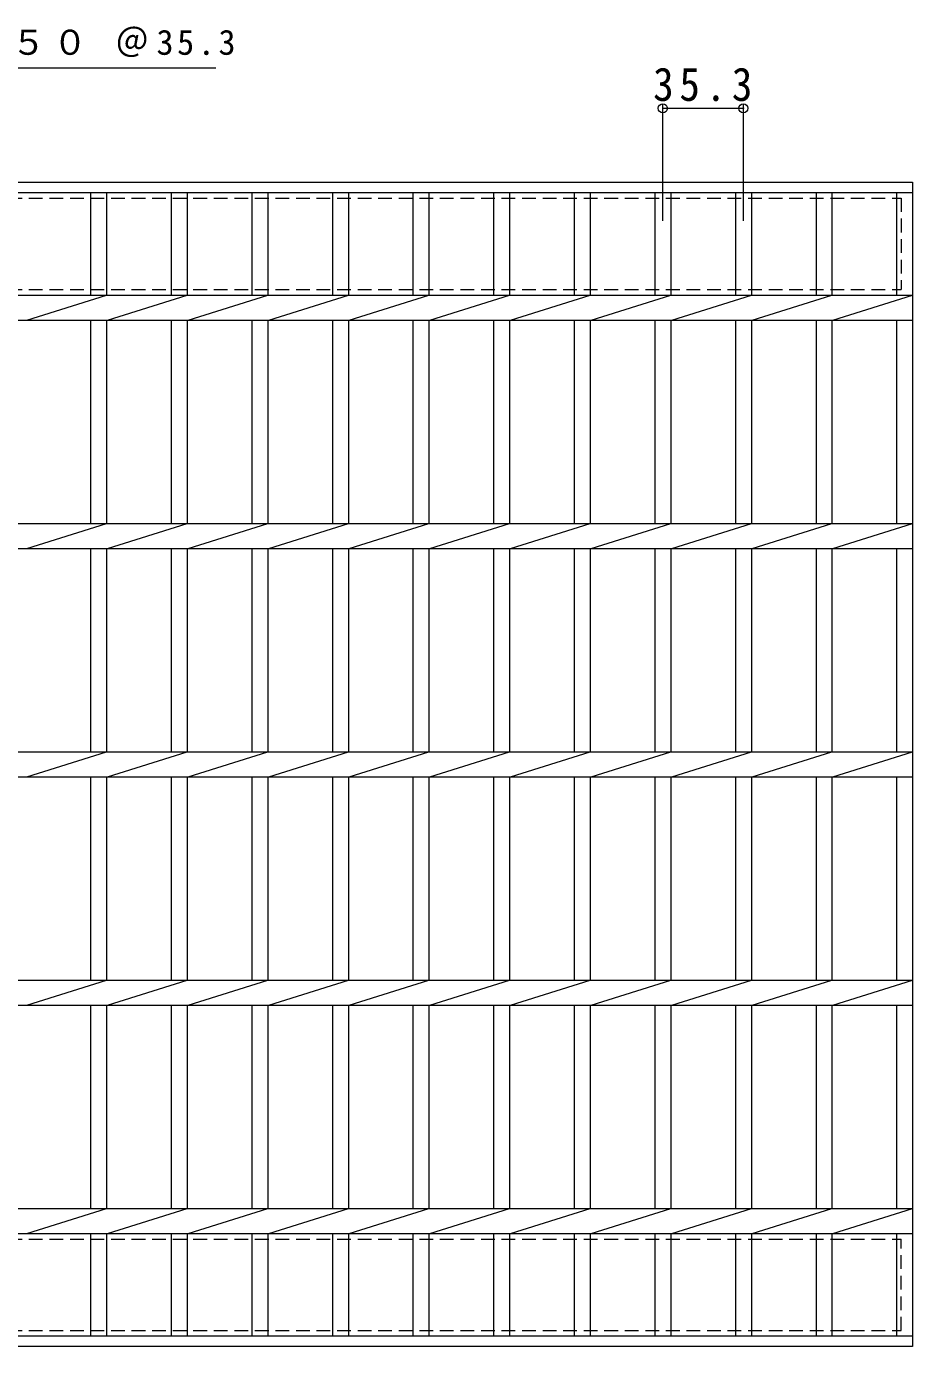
# Model space of a CAD drawing. Units: millimetres, scale not verified. Extents: x -797 to 809, y -686 to 615.
# Drawn here: x -188 to 200, y -48 to 530 of the extents above; entities that cross this region are included whole.
import ezdxf

# ---------------------------------------------------------------- set-up
doc = ezdxf.new("R2010")
doc.units = ezdxf.units.MM
doc.header["$LTSCALE"] = 5
doc.header["$PDMODE"] = 32
doc.header["$PDSIZE"] = 4
doc.linetypes.add('DASHED1', pattern=[1.8, 1.2, -0.6])
for name, color, linetype, lineweight in [('B-1', 2, 'Continuous', 9), ('B-2', 3, 'Continuous', 9), ('B-4', 7, 'Continuous', 9)]:
    doc.layers.add(name, color=color, linetype=linetype, lineweight=lineweight)
doc.styles.add('ＭＳ ゴシック', font='')
doc.styles.get('ＭＳ ゴシック').set_extended_font_data('MS Gothic')

msp = doc.modelspace()

# ---------------------------------------------------------------- linework, layer by layer
at = {"layer": 'B-1', "linetype": 'DASHED1'}
for p, q in [((-789.595, 414.554), (195.405, 414.554)), ((-789.595, -1.446), (195.405, -1.446))]:
    msp.add_line(p, q, dxfattribs=at)
for points in [[(-789.595, 454.554), (195.405, 454.554), (195.405, 414.554)], [(-789.595, -41.446), (195.405, -41.446), (195.405, -1.446)]]:
    msp.add_lwpolyline(points, dxfattribs=at)
at = {"layer": 'B-2'}
for p, q in [((-794.595, 461.554), (200.405, 461.554)), ((-794.595, 457.054), (200.405, 457.054)), ((-159.593, 457.054), (-159.593, 412.055)), ((-152.594, 457.054), (-152.594, 412.055)), ((-124.293, 457.054), (-124.293, 412.055)), ((-117.293, 457.054), (-117.293, 412.055)), ((-88.993, 457.054), (-88.993, 412.055)), ((-81.993, 457.054), (-81.993, 412.055)), ((-53.693, 457.054), (-53.693, 412.055)), ((-46.693, 457.054), (-46.693, 412.055)), ((-18.393, 457.054), (-18.393, 412.055)), ((-11.393, 457.054), (-11.393, 412.055)), ((16.907, 457.054), (16.907, 412.055)), ((23.907, 457.054), (23.907, 412.055)), ((52.207, 457.054), (52.207, 412.055)), ((59.207, 457.054), (59.207, 412.055)), ((87.507, 457.054), (87.507, 412.055)), ((94.507, 457.054), (94.507, 412.055)), ((122.808, 457.054), (122.808, 412.055)), ((129.808, 457.054), (129.808, 412.055)), ((158.108, 457.054), (158.108, 412.055)), ((165.108, 457.054), (165.108, 412.055)), ((193.404, 457.054), (193.404, 412.055)), ((193.408, 457.054), (193.408, 412.055)), ((200.405, 461.554), (200.405, -48.446)), ((200.408, 457.054), (200.408, 412.055)), ((-794.595, 412.055), (200.405, 412.055)), ((-187.493, 401.055), (-152.594, 412.055)), ((-152.193, 401.055), (-117.293, 412.055)), ((-116.893, 401.055), (-81.993, 412.055)), ((-81.593, 401.055), (-46.693, 412.055)), ((-46.293, 401.055), (-11.393, 412.055)), ((-10.993, 401.055), (23.907, 412.055)), ((24.307, 401.055), (59.207, 412.055)), ((59.608, 401.055), (94.507, 412.055)), ((94.908, 401.055), (129.808, 412.055)), ((130.208, 401.055), (165.108, 412.055)), ((165.508, 401.055), (200.408, 412.055)), ((-794.595, 401.055), (200.405, 401.055)), ((-159.593, 401.055), (-159.593, 312.054)), ((-152.594, 401.055), (-152.594, 312.054)), ((-124.293, 401.055), (-124.293, 312.054)), ((-117.293, 401.055), (-117.293, 312.054)), ((-88.993, 401.055), (-88.993, 312.054)), ((-81.993, 401.055), (-81.993, 312.054)), ((-53.693, 401.055), (-53.693, 312.054)), ((-46.693, 401.055), (-46.693, 312.054)), ((-18.393, 401.055), (-18.393, 312.054)), ((-11.393, 401.055), (-11.393, 312.054)), ((16.907, 401.055), (16.907, 312.054)), ((23.907, 401.055), (23.907, 312.054)), ((52.207, 401.055), (52.207, 312.054)), ((59.207, 401.055), (59.207, 312.054)), ((87.507, 401.055), (87.507, 312.054)), ((94.507, 401.055), (94.507, 312.054)), ((122.808, 401.055), (122.808, 312.054)), ((129.808, 401.055), (129.808, 312.054)), ((158.108, 401.055), (158.108, 312.054)), ((165.108, 401.055), (165.108, 312.054)), ((193.404, 401.055), (193.404, 312.054)), ((193.408, 401.055), (193.408, 312.054)), ((200.408, 401.055), (200.408, 312.054)), ((-794.595, 312.054), (200.405, 312.054)), ((-187.493, 301.055), (-152.594, 312.054)), ((-152.193, 301.055), (-117.293, 312.054)), ((-116.893, 301.055), (-81.993, 312.054)), ((-81.593, 301.055), (-46.693, 312.054)), ((-46.293, 301.055), (-11.393, 312.054)), ((-10.993, 301.055), (23.907, 312.054)), ((24.307, 301.055), (59.207, 312.054)), ((59.608, 301.055), (94.507, 312.054)), ((94.908, 301.055), (129.808, 312.054)), ((130.208, 301.055), (165.108, 312.054)), ((165.508, 301.055), (200.408, 312.054)), ((-794.595, 301.054), (200.405, 301.054)), ((-159.593, 301.054), (-159.593, 212.054)), ((-152.594, 301.054), (-152.594, 212.054)), ((-124.293, 301.054), (-124.293, 212.054)), ((-117.293, 301.054), (-117.293, 212.054)), ((-88.993, 301.054), (-88.993, 212.054)), ((-81.993, 301.054), (-81.993, 212.054)), ((-53.693, 301.054), (-53.693, 212.054)), ((-46.693, 301.054), (-46.693, 212.054)), ((-18.393, 301.054), (-18.393, 212.054)), ((-11.393, 301.054), (-11.393, 212.054)), ((16.907, 301.054), (16.907, 212.054)), ((23.907, 301.054), (23.907, 212.054)), ((52.207, 301.054), (52.207, 212.054)), ((59.207, 301.054), (59.207, 212.054)), ((87.507, 301.054), (87.507, 212.054)), ((94.507, 301.054), (94.507, 212.054)), ((122.808, 301.054), (122.808, 212.054)), ((129.808, 301.054), (129.808, 212.054)), ((158.108, 301.054), (158.108, 212.054)), ((165.108, 301.054), (165.108, 212.054)), ((193.404, 301.054), (193.404, 212.054)), ((193.408, 301.054), (193.408, 212.054)), ((200.408, 301.054), (200.408, 212.054)), ((-794.595, 212.054), (200.405, 212.054)), ((-187.493, 201.055), (-152.594, 212.054)), ((-152.193, 201.055), (-117.293, 212.054)), ((-116.893, 201.055), (-81.993, 212.054)), ((-81.593, 201.055), (-46.693, 212.054)), ((-46.293, 201.055), (-11.393, 212.054)), ((-10.993, 201.055), (23.907, 212.054)), ((24.307, 201.055), (59.207, 212.054)), ((59.608, 201.055), (94.507, 212.054)), ((94.908, 201.055), (129.808, 212.054)), ((130.208, 201.055), (165.108, 212.054)), ((165.508, 201.055), (200.408, 212.054)), ((-794.595, 201.054), (200.405, 201.054)), ((-159.593, 201.054), (-159.593, 112.054)), ((-152.594, 201.054), (-152.594, 112.054)), ((-124.293, 201.054), (-124.293, 112.054)), ((-117.293, 201.054), (-117.293, 112.054)), ((-88.993, 201.054), (-88.993, 112.054)), ((-81.993, 201.054), (-81.993, 112.054)), ((-53.693, 201.054), (-53.693, 112.054)), ((-46.693, 201.054), (-46.693, 112.054)), ((-18.393, 201.054), (-18.393, 112.054)), ((-11.393, 201.054), (-11.393, 112.054)), ((16.907, 201.054), (16.907, 112.054)), ((23.907, 201.054), (23.907, 112.054)), ((52.207, 201.054), (52.207, 112.054)), ((59.207, 201.054), (59.207, 112.054)), ((87.507, 201.054), (87.507, 112.054)), ((94.507, 201.054), (94.507, 112.054)), ((122.808, 201.054), (122.808, 112.054)), ((129.808, 201.054), (129.808, 112.054)), ((158.108, 201.054), (158.108, 112.054)), ((165.108, 201.054), (165.108, 112.054)), ((193.404, 201.054), (193.404, 112.054)), ((193.408, 201.054), (193.408, 112.054)), ((200.408, 201.054), (200.408, 112.054)), ((-794.595, 112.054), (200.405, 112.054)), ((-187.493, 101.054), (-152.594, 112.054)), ((-152.193, 101.054), (-117.293, 112.054)), ((-116.893, 101.054), (-81.993, 112.054)), ((-81.593, 101.054), (-46.693, 112.054)), ((-46.293, 101.054), (-11.393, 112.054)), ((-10.993, 101.054), (23.907, 112.054)), ((24.307, 101.054), (59.207, 112.054)), ((59.608, 101.054), (94.507, 112.054)), ((94.908, 101.054), (129.808, 112.054)), ((130.208, 101.054), (165.108, 112.054)), ((165.508, 101.054), (200.408, 112.054)), ((-794.595, 101.054), (200.405, 101.054)), ((-159.593, 101.054), (-159.593, 12.054)), ((-152.594, 101.054), (-152.594, 12.054)), ((-124.293, 101.054), (-124.293, 12.054)), ((-117.293, 101.054), (-117.293, 12.054)), ((-88.993, 101.054), (-88.993, 12.054)), ((-81.993, 101.054), (-81.993, 12.054)), ((-53.693, 101.054), (-53.693, 12.054)), ((-46.693, 101.054), (-46.693, 12.054)), ((-18.393, 101.054), (-18.393, 12.054)), ((-11.393, 101.054), (-11.393, 12.054)), ((16.907, 101.054), (16.907, 12.054)), ((23.907, 101.054), (23.907, 12.054)), ((52.207, 101.054), (52.207, 12.054)), ((59.207, 101.054), (59.207, 12.054)), ((87.507, 101.054), (87.507, 12.054)), ((94.507, 101.054), (94.507, 12.054)), ((122.808, 101.054), (122.808, 12.054)), ((129.808, 101.054), (129.808, 12.054)), ((158.108, 101.054), (158.108, 12.054)), ((165.108, 101.054), (165.108, 12.054)), ((193.404, 101.054), (193.404, 12.054)), ((193.408, 101.054), (193.408, 12.054)), ((200.408, 101.054), (200.408, 12.054)), ((-794.595, 12.054), (200.405, 12.054)), ((-187.493, 1.054), (-152.594, 12.054)), ((-152.795, 12.054), (-152.794, 12.054)), ((-152.595, 12.054), (-152.594, 12.054)), ((-152.193, 1.054), (-117.293, 12.054)), ((-117.495, 12.054), (-117.494, 12.054)), ((-117.295, 12.054), (-117.293, 12.054)), ((-116.893, 1.054), (-81.993, 12.054)), ((-82.195, 12.054), (-82.193, 12.054)), ((-81.995, 12.054), (-81.993, 12.054)), ((-81.593, 1.054), (-46.693, 12.054)), ((-46.895, 12.054), (-46.893, 12.054)), ((-46.695, 12.054), (-46.693, 12.054)), ((-46.293, 1.054), (-11.393, 12.054)), ((-11.595, 12.054), (-11.593, 12.054)), ((-11.395, 12.054), (-11.393, 12.054)), ((-10.993, 1.054), (23.907, 12.054)), ((23.705, 12.054), (23.707, 12.054)), ((23.906, 12.054), (23.907, 12.054)), ((24.307, 1.054), (59.207, 12.054)), ((59.005, 12.054), (59.007, 12.054)), ((59.206, 12.054), (59.207, 12.054)), ((59.608, 1.054), (94.507, 12.054)), ((94.306, 12.054), (94.307, 12.054)), ((94.506, 12.054), (94.507, 12.054)), ((94.908, 1.054), (129.808, 12.054)), ((129.606, 12.054), (129.607, 12.054)), ((129.806, 12.054), (129.808, 12.054)), ((130.208, 1.054), (165.108, 12.054)), ((164.906, 12.054), (164.908, 12.054)), ((165.106, 12.054), (165.108, 12.054)), ((165.508, 1.054), (200.408, 12.054)), ((200.206, 12.054), (200.208, 12.054)), ((-794.595, 1.054), (200.405, 1.054)), ((-159.593, 1.054), (-159.593, -43.946)), ((-152.594, 1.054), (-152.594, -43.946)), ((-124.293, 1.054), (-124.293, -43.946)), ((-117.293, 1.054), (-117.293, -43.946)), ((-88.993, 1.054), (-88.993, -43.946)), ((-81.993, 1.054), (-81.993, -43.946)), ((-53.693, 1.054), (-53.693, -43.946)), ((-46.693, 1.054), (-46.693, -43.946)), ((-18.393, 1.054), (-18.393, -43.946)), ((-11.393, 1.054), (-11.393, -43.946)), ((16.907, 1.054), (16.907, -43.946)), ((23.907, 1.054), (23.907, -43.946)), ((52.207, 1.054), (52.207, -43.946)), ((59.207, 1.054), (59.207, -43.946)), ((87.507, 1.054), (87.507, -43.946)), ((94.507, 1.054), (94.507, -43.946)), ((122.808, 1.054), (122.808, -43.946)), ((129.808, 1.054), (129.808, -43.946)), ((158.108, 1.054), (158.108, -43.946)), ((165.108, 1.054), (165.108, -43.946)), ((193.404, 1.054), (193.404, -43.946)), ((193.408, 1.054), (193.408, -43.946)), ((200.408, 1.054), (200.408, -43.946)), ((200.405, -43.946), (-794.595, -43.946)), ((200.405, -48.446), (-794.595, -48.446))]:
    msp.add_line(p, q, dxfattribs=at)
at = {"layer": 'B-4'}
for p, q in [((-379.062, 511.554), (-104.679, 511.554)), ((91.007, 444.659), (91.007, 495.387)), ((91.007, 493.887), (126.308, 493.887)), ((126.308, 444.659), (126.308, 495.387))]:
    msp.add_line(p, q, dxfattribs=at)
for p in [(91.007, 493.887), (126.308, 493.887)]:
    msp.add_point(p, dxfattribs=at)

# ---------------------------------------------------------------- texts
at = {"layer": 'B-4', "insert": (-375.767, 516.284), "char_height": 11, "attachment_point": 7, "style": 'ＭＳ ゴシック'}
msp.add_mtext('\\T1.21;メインバー\\~\\~ＮＳⅠ－５０\\~＠35.3', dxfattribs=at)
at = {"layer": 'B-4', "color": 2, "insert": (86.782, 496.887), "char_height": 14.66, "attachment_point": 7, "style": 'ＭＳ ゴシック'}
msp.add_mtext('\\T1.28;\\W0.9;35.3', dxfattribs=at)

doc.saveas('drawing.dxf')
